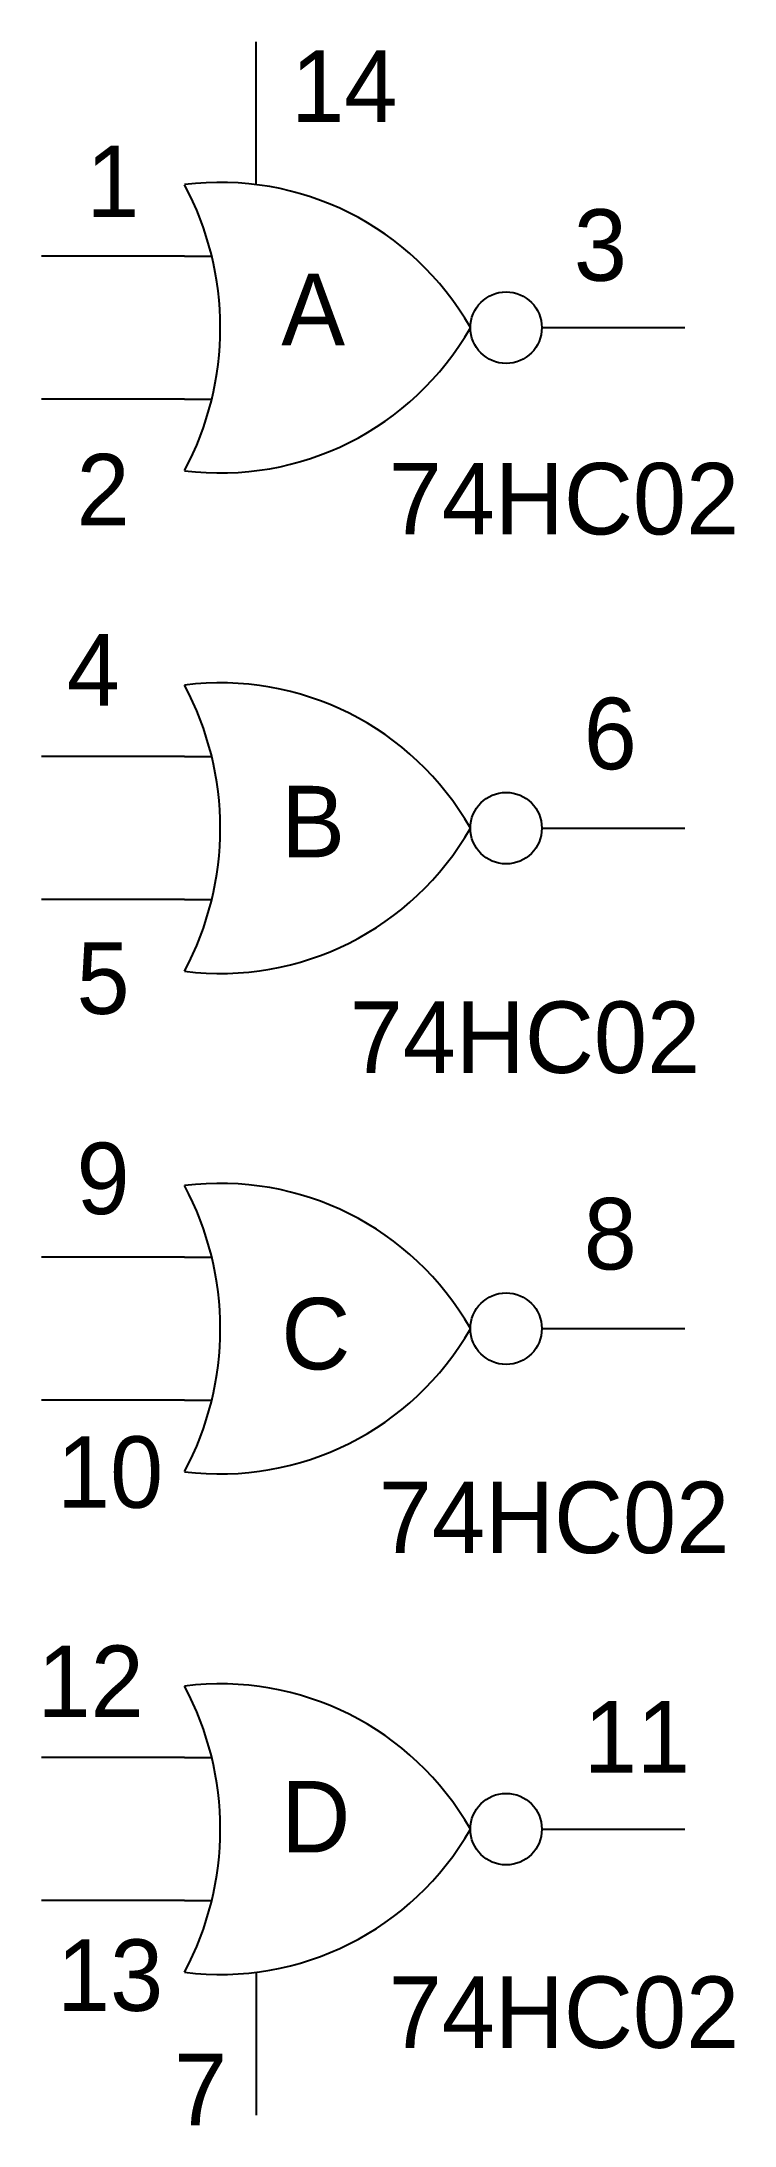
# Model space of a CAD drawing. Extents: x 8.3 to 8.78, y 12.44 to 13.9.
import ezdxf

# ---------------------------------------------------------------- set-up
doc = ezdxf.new("R2010")
doc.units = 0
doc.header["$MEASUREMENT"] = 0
doc.layers.get('0').update_dxf_attribs({"linetype": 'CONTINUOUS'})

msp = doc.modelspace()

# ---------------------------------------------------------------- linework, layer by layer
for p, q in [((8.45, 13.8), (8.45, 13.9)), ((8.4, 13.75), (8.3, 13.75)), ((8.4, 13.75), (8.419, 13.75)), ((8.65, 13.7), (8.75, 13.7)), ((8.4, 13.65), (8.3, 13.65)), ((8.4, 13.65), (8.4189, 13.65)), ((8.4, 13.4), (8.3, 13.4)), ((8.4, 13.4), (8.419, 13.4)), ((8.65, 13.35), (8.75, 13.35)), ((8.4, 13.3), (8.3, 13.3)), ((8.4, 13.3), (8.4189, 13.3)), ((8.4, 13.05), (8.3, 13.05)), ((8.4, 13.05), (8.419, 13.05)), ((8.65, 13), (8.75, 13)), ((8.4, 12.95), (8.3, 12.95)), ((8.4, 12.95), (8.4189, 12.95)), ((8.4, 12.7), (8.3, 12.7)), ((8.4, 12.7), (8.419, 12.7)), ((8.65, 12.65), (8.75, 12.65)), ((8.4, 12.6), (8.3, 12.6)), ((8.4, 12.6), (8.4189, 12.6)), ((8.45, 12.55), (8.45, 12.45))]:
    msp.add_line(p, q)
for centre in [(8.625, 13.7), (8.625, 13.35), (8.625, 13), (8.625, 12.65)]:
    msp.add_circle(centre, 0.025)
for centre, radius, start, end in [((8.425, 13.6), 0.2016, 29.7449, 97.125), ((8.2125, 13.7), 0.2125, 331.9275, 28.0725), ((8.425, 13.8), 0.2016, 262.875, 330.2551), ((8.425, 13.25), 0.2016, 29.7449, 97.125), ((8.2125, 13.35), 0.2125, 331.9275, 28.0725), ((8.425, 13.45), 0.2016, 262.875, 330.2551), ((8.425, 12.9), 0.2016, 29.7449, 97.125), ((8.2125, 13), 0.2125, 331.9275, 28.0725), ((8.425, 13.1), 0.2016, 262.875, 330.2551), ((8.425, 12.55), 0.2016, 29.7449, 97.125), ((8.2125, 12.65), 0.2125, 331.9275, 28.0725), ((8.425, 12.75), 0.2016, 262.875, 330.2551)]:
    msp.add_arc(centre, radius, start, end)

# ---------------------------------------------------------------- texts
for s, p in [('14', (8.4745, 13.8439)), ('1', (8.3312, 13.7773)), ('3', (8.6724, 13.7328)), ('A', (8.4677, 13.6877)), ('2', (8.3244, 13.5617)), ('74HC02', (8.5428, 13.5554)), ('4', (8.3176, 13.4357)), ('6', (8.6793, 13.3912)), ('B', (8.4677, 13.3296)), ('5', (8.3244, 13.2201)), ('74HC02', (8.5155, 13.1788)), ('9', (8.3244, 13.0801)), ('8', (8.6793, 13.0414)), ('C', (8.4677, 12.9715)), ('10', (8.3107, 12.8747)), ('74HC02', (8.5359, 12.843)), ('12', (8.2971, 12.7284)), ('11', (8.6793, 12.6896)), ('D', (8.4677, 12.6337)), ('13', (8.3107, 12.5229)), ('74HC02', (8.5428, 12.497)), ('7', (8.3926, 12.4429))]:
    msp.add_text(s, height=0.05).set_placement(p)

doc.saveas('drawing.dxf')
